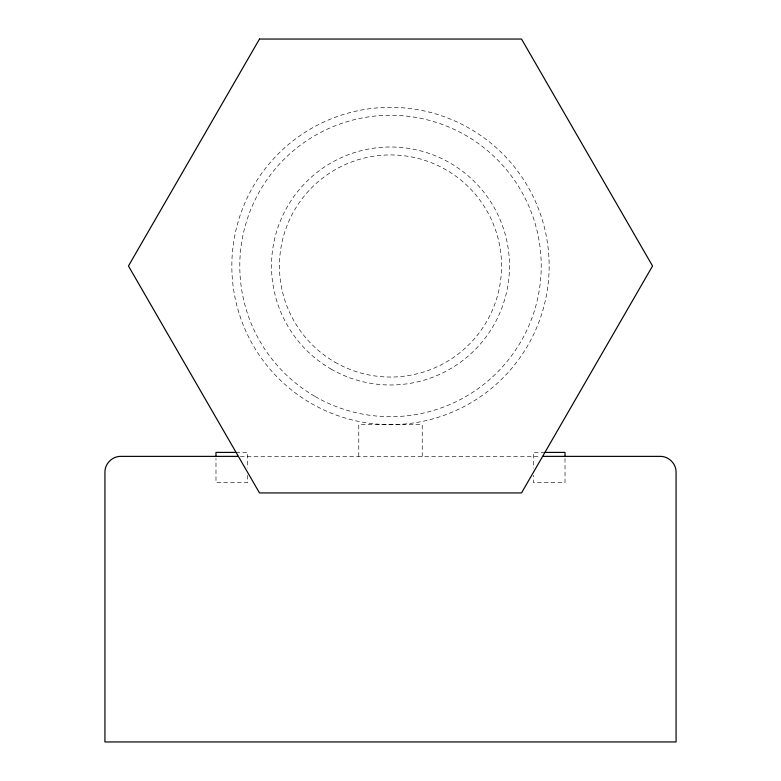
<?xml version="1.0" encoding="UTF-8"?>
<svg xmlns="http://www.w3.org/2000/svg" width="781" height="781" viewBox="0 0 781 781"><rect width="100%" height="100%" fill="white"/><g stroke="black" fill="none" stroke-linecap="round" stroke-linejoin="round"><path stroke-width="0.59" stroke-dasharray="3.9 2.93" d="M235.95 452.404L247.714 452.404L247.714 468.083M545.05 452.404L533.286 452.404L533.286 468.083M240.392 456.377L540.608 456.377M565.014 458.437L565.014 482.551L533.286 482.551L533.286 475.317M422.228 456.377L422.228 424.639L358.772 424.639L358.772 456.377M247.714 475.317L247.714 482.551L215.986 482.551L215.986 458.437M334.971 362.169A111.058 111.058 0 0 0 501.558 265.989A111.058 111.058 0 0 0 334.971 169.809A111.058 111.058 0 0 0 334.971 362.169M311.17 403.386A158.65 158.65 0 0 0 549.15 265.989A158.65 158.65 0 0 0 311.17 128.592A158.65 158.65 0 0 0 311.17 403.386M315.143 396.514A150.723 150.723 0 0 0 541.223 265.989A150.723 150.723 0 0 0 315.143 135.464A150.723 150.723 0 0 0 315.143 396.514M331.007 369.042A118.995 118.995 0 0 0 509.495 265.989A118.995 118.995 0 0 0 331.007 162.936A118.995 118.995 0 0 0 331.007 369.042"/><path stroke-width="1.17" d="M235.95 452.404L215.986 452.404L215.986 456.026M545.05 452.404L565.014 452.404L565.014 456.026M238.039 456.377L120.791 456.377C112.308 456.192 104.742 463.758 104.927 472.241L104.927 741.95L676.073 741.95L676.073 472.241C676.258 463.758 668.692 456.192 660.209 456.377L542.961 456.377M259.477 39.05L128.455 265.989L259.477 492.928L521.523 492.928L652.545 265.989L521.523 39.05L259.477 39.05"/></g></svg>
